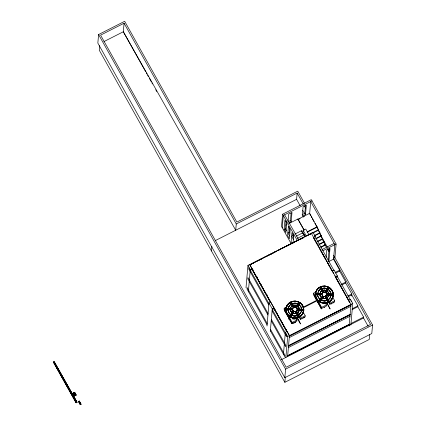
<?xml version="1.0" encoding="UTF-8"?>
<svg xmlns="http://www.w3.org/2000/svg" width="426" height="426" viewBox="0 0 426 426"><rect width="100%" height="100%" fill="white"/><g stroke="black" fill="none" stroke-linecap="round" stroke-linejoin="round"><path stroke-width="0.64" d="M76.994 402.357L54.171 361.621L53.649 361.887L53.452 362.228L76.126 402.799L77.005 402.272L54.155 361.791L77.005 402.272M304.553 203.33L297.753 191.162L236.872 222.068L124.68 21.3L98.587 34.543L97.842 43.074L284.829 377.686L371.797 333.537L372.548 325.006L333.627 255.366M99.673 45.63L99.274 50.209L284.856 382.308L369.22 339.485L369.677 334.256M73.512 392.98L74.912 395.493L74.337 395.962L72.953 393.225L74.694 392.341L76.078 395.078C73.544 395.488 73.773 388.885 76.078 395.078M74.337 395.962L76.094 394.849M75.903 395.168L74.481 395.711M75.966 394.955L74.832 393.091M76.126 402.799L53.463 362.143M76.132 402.714L76.323 402.458L53.649 361.887M76.829 402.362L76.323 402.458M78.464 401.532L79.332 401.09L81.046 404.258L80.179 404.7L78.464 401.532L79.172 401.01L80.881 404.263M80.179 404.7L80.376 404.354L78.65 401.276M333.361 257.879L370.54 324.415L286.176 367.239L100.589 35.14L124.072 23.217L123.327 31.748L145.703 71.786M211.466 250.978L211.866 246.398M235.695 230.546L236.265 223.985L124.072 23.217M246.01 287.678L247.964 265.382L249.7 264.498L252.038 268.678L251.926 269.993M314.952 223.293L318.541 229.72L249.679 264.754L311.268 233.352M250.222 264.652L249.801 264.732M248.347 291.863L250.302 269.562L247.964 265.382M252.485 263.508L252.064 263.587M252.591 269.892L253.039 269.53M253.539 262.97L253.119 263.05M253.683 262.725L253.486 263.039M254.322 262.437L254.748 262.357M257.533 260.941L257.112 261.021M256.692 277.299L257.235 277.204M256.803 277.422L257.251 277.06M259.269 260.062L258.848 260.142M260.323 259.53L259.903 259.604M260.462 259.28L259.887 259.748M260.984 259.013L261.532 258.917M261.133 259.237L261.543 258.774M262.15 258.603L262.586 258.38M260.898 284.829L261.442 284.733M263.886 257.719L264.317 257.501M266.053 256.617L265.632 256.697M267.107 256.085L266.671 256.303L268.316 255.472M267.879 255.691L268.327 255.328M268.934 255.158L269.37 254.934M269.509 254.689L269.317 255.004M266.511 294.867L267.065 294.627M270.67 254.274L271.101 254.056M271.575 253.853L270.18 254.647M272.4 253.395L272.837 253.177M266.99 325.975L268.998 303.024L270.739 302.14L274.009 307.998L273.897 309.308M273.891 252.639L273.455 252.863L274.03 252.394M274.552 252.128L275.111 251.883L274.701 252.352M270.718 302.396L251.904 268.998M275.718 251.713L276.149 251.494M270.318 331.178L272.273 308.882L268.998 303.024M277.885 250.61L277.464 250.69M333.611 258.326L334.916 257.666L336.109 244.013L311.31 199.64L282.608 214.209L281.538 226.435L291.219 243.757M274.924 309.926L275.468 309.824M282.241 227.692L283.311 215.46L312.013 200.891M281.884 248.582L281.458 248.662M276.474 312.663L276.884 312.194M284.115 229.406L284.941 220.018L286.693 223.155L285.873 232.543L284.115 229.406L285.42 228.741L286.08 221.232M282.88 248.172L283.077 247.799M282.933 248.049L282.513 248.129M285.319 246.878L285.857 246.446M288.072 221.579L288.732 214.07L291.991 212.414L291.171 221.797L288.998 222.899M286.932 246.02L286.506 246.1M289.76 233.219L289.179 232.175L289.52 228.251M291.171 221.797L290.468 220.546L291.128 213.037M288.663 245.142L288.242 245.222M289.659 244.758L289.733 244.465L289.297 244.684M287.188 306.693L284.222 308.2L284.121 309.335L292.071 323.558L296.853 321.129L296.954 319.99L296.331 318.877M289.861 244.359L289.286 244.828M290.383 244.093L290.926 243.991M290.532 244.316L290.937 243.853M285.058 311.401L284.632 311.481M291.544 243.677L291.98 243.459M293.807 237.17L292.934 235.605L293.04 234.369M296.576 199.64L297.146 193.079L236.265 223.985M293.051 243.193L293.706 235.706L291.948 232.569L291.128 241.952L292.007 243.523M283.407 354.602L285.361 332.301L287.097 331.417L289.435 335.603L287.603 356.589M293.28 242.799L293.716 242.575M286.144 330.001L286.687 329.905M286.251 330.123L286.698 329.761M292.758 308.648L292.63 308.68A15.373 4.436 1.8 0 0 288.386 308.701L286.32 308.839L288.173 308.712M290.383 315.325L289.888 316.3L290.883 314.771L288.871 312.663L288.184 309.798M294.366 242.287L294.898 241.851M295.447 241.696L295.026 241.776M285.862 357.473L287.699 336.487L285.361 332.301M297.896 219.741L297.96 218.975L288.78 223.639M290.394 309.91L292.71 309.867M296.443 241.313L296.517 241.02L296.07 241.382L296.645 240.914M291.166 304.105L290.282 302.668L291.821 304.995A15.272 2.407 63.1 0 1 293.333 307.599M284.829 377.686L285.574 369.156L98.587 34.543M297.167 240.647L297.71 240.552M284.856 382.308L285.313 377.079M297.273 240.77L297.721 240.408M290.883 314.771L293.296 310.73L292.598 309.697A15.373 4.436 1.8 0 0 288.354 309.718L286.277 309.888L288.125 309.958M290.665 321.438L290.244 321.518M292.188 303.711L295.058 303.03L297.928 303.802M288.519 347.483L288.642 346.061L350.092 314.867M288.679 345.608L350.119 314.553M292.236 306.012L291.065 307.125L290.575 308.27M298.328 240.237L298.775 239.87L284.616 214.8M292.726 309.739L292.918 310.384M298.908 239.763L298.711 240.083M293.828 305.362C292.071 305.596 296.421 304.425 296.688 305.612M292.747 308.775L293.365 307.657L292.997 308.147M292.071 323.558L292.172 322.418L287.72 314.457M293.381 307.828L293.29 307.604A15.315 2.412 63.1 0 0 291.767 304.995L291.267 304.185M294.196 311.268L295.378 311.486L294.196 311.268L291.815 315.229M290.463 310.341L292.092 312.684L293.184 310.783A15.421 2.023 -59 0 0 290.937 314.393L290.436 315.357M300.064 239.353L300.5 239.135M295.495 307.38L294.318 307.077A15.315 2.412 63.1 0 0 292.8 304.473L291.315 302.146L293.237 305.57M293.12 323.414L292.699 323.494M295.037 234.012L301.496 230.732L302.577 233.224M293.764 323.132L295.527 322.019M293.892 323.025L294.339 322.658M297.236 304.633A15.357 2.013 -59 0 0 295.564 307.125L295.532 307.396L298.844 302.412L297.279 304.681A15.315 2.008 -59 0 0 295.607 307.167M301.8 238.475L302.231 238.251M308.957 234.742L305.762 229.023L303.152 230.349L302.897 233.24L301.496 230.732M299.201 308.445L299.265 309.047L297.007 308.967L296.443 307.806L296.847 308.371M305.522 214.512L306.342 205.13L303.083 206.786L302.258 216.168L305.522 214.512L304.819 213.261L305.533 205.124M296.789 310.4L296.363 311.012L297.401 312.876L297.95 312.546M297.934 316.135L298.402 317.114L295.468 311.417A15.272 2.407 63.1 0 1 296.965 314.207L297.454 315.165M296.97 310.016L297.108 309.888A15.421 4.452 1.8 0 1 301.336 310.213L303.36 310.501L301.475 310.272L301.267 311.55M303.285 237.719L302.854 237.937L303.429 237.468M298.828 307.487L297.625 306.108L299.19 308.573M298.141 306.566L297.694 306.081M303.93 237.431L303.424 237.527M298.189 314.436L296.347 310.836M304.345 235.269L304.388 234.785L297.343 238.363M299.744 305.149L298.802 304.404L299.734 305.277M298.86 304.505L300.767 306.518L301.379 308.222M296.778 310.527L296.453 310.9A15.315 2.412 63.1 0 1 297.955 313.701L299.334 316.63C296.762 314.404 301.294 313.765 301.278 311.417M298.53 314.91L299.393 316.603L297.955 313.701A15.272 2.407 63.1 0 0 296.405 310.937M305.548 236.568L305.128 236.648M299.265 310.224L296.975 309.979M307.284 235.69L306.858 235.77M302.993 311.816L305.213 315.799L305.117 316.933L300.33 319.362L300.431 318.227L299.808 317.109M302.375 309.297L303.376 309.446L301.512 309.255M301.56 309.185L303.397 309.382L301.358 309.164M302.167 318.824L301.746 318.904M309.542 234.54L309.122 234.619M310.714 233.991L310.208 234.082M303.876 229.891L297.939 219.262L309.681 213.298L317.141 227.207L307.157 232.276M318.541 229.72L318.456 230.684L321.263 235.706L321.177 236.67M316.076 291.938L313.701 293.141L313.605 294.281L321.55 308.504L326.332 306.076L326.433 304.936L325.496 303.264M319.82 233.677L319.899 232.713L317.098 227.692M315.948 298.94L321.571 308.839M317.642 293.78L321.657 293.738M317.721 296.022L317.663 294.739L322.189 294.771L322.397 295.325M322.535 239.668L322.62 238.698L317.338 241.382M317.258 301.502L319.873 305.969M323.898 242.66L323.984 241.691L321.46 237.175M319.873 294.851L322.147 294.643L322.407 295.197M320.634 289.174L321.784 290.99L320.533 292.199M318.605 291.176L320.714 289.078M317.732 295.894L318.392 297.604L320.293 299.707L319.319 301.209L320.416 299.34A15.421 2.023 -59 0 1 322.663 295.724L322.695 295.793A15.315 2.008 -59 0 0 321.023 298.45L319.367 301.246L322.764 295.798L322.349 295.335M322.817 240.168L325.299 245.168L321.188 247.256M321.715 290.958L320.501 292.023L319.953 293.807M321.784 290.99L321.236 291.283M321.284 300.303L322.466 298.301L323.036 298.551M321.492 297.753L322.775 295.671L322.36 295.202M322.796 292.742L322.221 293.759L322.812 292.54A15.272 2.407 63.1 0 0 321.3 289.941L320.251 288.354M322.141 294.803L322.077 294.638A15.373 4.436 1.8 0 0 317.833 294.659L315.778 294.803L317.652 294.867M321.55 308.504L321.651 307.364L313.701 293.141M321.3 300.176L323.712 296.23M326.119 257.24L326.742 250.126L330.006 248.47L328.931 260.76L328.228 259.503L329.192 248.512M324.404 292.231L323.835 292.087L325.043 292.066A15.357 2.013 -59 0 1 326.721 289.573M323.638 296.384L324.947 296.358A15.272 2.407 63.1 0 1 326.449 299.153L326.934 300.112M323.052 298.424L322.477 298.168L323.685 296.389L324.852 296.267M325.911 292.88L326.039 292.662A15.357 2.013 -59 0 1 327.711 290.17L329.314 287.955L327.163 291.15M326.486 293.871L325.997 292.726L326.545 293.892L329.862 294.158M326.183 290.431L324.99 292.257L323.824 292.215C318.967 288.109 330.4 291.421 324.468 290.133M330.943 295.34L332.839 295.442L330.805 295.122A15.421 4.452 1.8 0 0 326.588 294.835L325.842 295.953L326.88 297.817L328.132 296.613L327.381 297.598M326.268 295.346L325.895 295.777M325.911 298.466L324.868 296.299M328.744 295.17L326.454 294.925L331.002 295.25L330.746 296.491M326.343 293.184L326.54 293.913L331.039 294.132M322.791 288.2L324.537 288.045L327.36 288.727M327.413 301.075L327.882 302.055L327.003 300.33L325.863 300.74M330.283 291.549L328.281 289.35L330.235 291.592M325.885 295.884A15.272 2.407 63.1 0 1 327.381 298.679L328.813 301.571L325.826 295.782M333.499 259.578L334.804 244.678L310.708 201.557L309.638 213.783L310.575 215.46M332.786 297.327L334.698 300.74L334.596 301.88L329.815 304.308L329.91 303.168L329.287 302.055M330.991 295.378L330.038 297.891M331.561 303.903L331.14 303.978M337.211 277.166L337.328 275.856L334.053 269.999L332.317 270.883M351.647 295.963L351.817 293.977L345.672 282.976L345.752 282.065L339.607 271.064L339.687 270.153L333.537 259.152L328.377 261.772M349.118 325.986L351.013 304.345L352.755 303.461L350.417 299.281L348.676 300.165M350.859 325.102L352.755 303.461M368.218 326.38L363.532 317.993L363.612 317.082L357.813 306.709L357.888 305.884L351.743 294.883L348.303 296.629M288.205 308.909L289.126 306.235L290.202 304.883M290.431 308.791L291.022 307.082M290.473 308.861L290.585 308.136M299.121 310.783L299.233 310.059L301.523 310.304M299.276 310.096L298.685 311.805L297.391 313.003M317.684 293.855L318.573 291.006L319.692 289.701M320.017 293.051L319.91 293.732L322.178 293.684L322.477 293.088M322.232 293.631L322.109 293.626A15.373 4.436 1.8 0 0 317.865 293.647L315.799 293.786M328.169 296.752L328.712 295.005M328.654 295.724L328.76 295.037M289.089 306.06L288.162 308.839L286.315 308.77L289.43 308.594A15.357 4.43 1.8 0 1 292.63 308.61L292.95 308.099M288.354 307.726L289.137 306.102L291.214 304.073M296.741 310.389L296.981 309.888L296.73 310.517M298.642 311.795L299.185 310.65M300.548 313.073L301.331 311.417M317.881 292.705L318.616 291.049M326.209 295.463L326.513 294.829M328.121 296.741L328.664 295.596M330.028 298.019L330.81 296.363M297.401 318.302L300.559 323.973L297.577 318.137M330.049 308.887L327.056 303.083M296.384 315.954L294.627 316.113L291.783 315.315L290.793 316.843L292.444 314.047A15.315 2.008 -59 0 1 294.132 311.369M290.83 316.859L291.927 314.99A15.421 2.023 -59 0 1 294.18 311.379L295.399 311.438A15.315 2.412 63.1 0 1 296.927 314.223L297.891 316.151M290.985 314.425L291.544 313.504A15.315 2.008 -59 0 1 293.232 310.826L292.87 310.389M321.369 299.915L321.923 298.993A15.315 2.008 -59 0 1 323.611 296.31L324.271 296.448M289.84 316.262L290.814 314.766L289.898 314.047M296.432 307.939L297.625 306.108M293.546 313.637L296.432 313.525L294.717 313.696L293.019 313.275L294.206 311.443M298.802 304.404L296.517 307.78L297.06 308.951M297.683 306.209L299.835 303.008L299.254 303.717M325.011 292.342L328.324 287.358L326.758 289.627A15.315 2.008 -59 0 0 325.086 292.114M327.365 288.94L328.361 287.412L327.301 288.855M326.209 292.422L327.104 291.054L327.621 291.512M325.986 292.854L328.281 289.35M330.113 308.877L326.88 303.248M298.775 304.452L298.232 305.224A15.315 2.008 -59 0 0 296.512 307.71A15.357 2.013 -59 0 1 298.232 305.224L299.313 303.711M297.822 303.914L298.876 302.471L295.511 307.316L294.345 307.274L293.274 305.362M329.261 287.949L327.658 290.17A15.315 2.008 -59 0 0 325.991 292.651M297.902 312.652L298.701 311.678M318.557 291.134L320.693 289.02M298.445 315.043L300.607 312.956M299.473 314.388L300.596 313.083M320.49 292.151L321.284 291.214M322.418 293.173L322.871 292.646M325.885 295.905L326.257 295.474M327.418 297.62L326.87 297.95L327.94 299.856L330.086 297.896M328.915 299.313L330.075 298.024M290.244 304.814L291.235 304.137M290.234 304.941L291.224 304.265M291.757 306.342L292.316 305.916L290.335 302.668L290.825 303.413M298.488 314.942L299.489 314.255M327.94 299.856L328.925 299.18M327.929 299.984L328.957 299.329M103.955 41.583L123.327 31.748L235.722 230.242M215.173 240.669L296.602 199.336L300.154 205.699M288.295 221.648L290.468 220.546M302.103 214.64L304.819 213.261M285.91 225.093L287.055 224.513M298.961 219.204L300.149 218.602M303.179 217.063L304.35 216.467M289.179 232.175L287.875 232.836L289.627 235.972M292.934 235.605L291.629 236.265L293.381 239.401M296.485 236.036L302.939 232.761L305.186 236.776M307.199 231.792L317.184 226.728M251.292 263.976L250.845 264.338L251.276 264.12M251.415 263.928L251.936 263.662M253.023 263.098L252.575 263.46L253.012 263.241M254.849 262.171L255.286 261.947L254.839 262.31M255.935 261.633L256.457 261.367M256.585 261.287L257.022 261.069L256.574 261.431M258.076 260.531L257.629 260.898L258.06 260.675M258.199 260.483L258.88 260.302M259.807 259.652L259.359 260.014L259.796 259.796M260.462 259.338L260.984 259.072M261.633 258.726L262.07 258.507L261.623 258.87M262.72 258.188L263.241 257.922M264.86 257.091L264.413 257.453L264.844 257.229M264.983 257.043L265.505 256.777M266.591 256.207L266.144 256.574L266.58 256.351M269.504 254.743L270.025 254.482M271.644 253.646L271.197 254.008L271.628 253.79M271.767 253.598L272.289 253.332M273.375 252.767L272.928 253.129L273.364 252.906M274.024 252.448L274.546 252.187M278.551 250.153L279.073 249.886M279.2 249.812L279.632 249.588L279.184 249.95M280.686 249.056L280.239 249.418L280.675 249.199M280.809 249.008L281.33 248.741M282.422 248.177L281.975 248.539L282.406 248.315M284.248 247.245L284.68 247.027L284.233 247.389M287.47 245.61L287.023 245.972L287.459 245.754M287.593 245.562L288.114 245.296M289.206 244.732L288.759 245.094L289.19 244.875M289.856 244.412L290.378 244.151M292.119 243.267L292.641 243.001M294.254 242.165L293.807 242.532L294.244 242.309M295.99 241.286L295.543 241.648L295.974 241.43M296.64 240.972L297.162 240.706M298.903 239.822L299.425 239.556M301.038 238.725L300.591 239.087L301.028 238.864M301.161 238.677L301.683 238.411M307.945 235.232L308.467 234.966M308.594 234.886L309.031 234.667L308.584 235.03M310.085 234.135L309.638 234.497L310.069 234.273M283.711 247.655L284.142 247.437M299.574 239.726L303.53 237.719M312.631 233.182L318.499 230.205M314.617 235.392L319.899 232.713M314.574 235.876L319.857 233.198M250.302 269.562L252.038 268.678M313.616 237.426L315.357 236.542L313.019 232.356L311.278 233.24L351.003 304.457L289.424 335.715L249.695 264.61M315.98 238.39L321.263 235.706M315.938 238.869L321.22 236.19M317.295 241.861L322.578 239.183M318.696 244.375L323.984 241.691M319.244 244.561L323.941 242.176M320.645 247.069L325.342 244.684M322.067 249.535L334.101 243.422M322.764 250.786L336.109 244.013M262.411 287.459L262.847 287.241M73.064 393.347L73.501 393.123M73.591 393.076C75.977 392.271 75.759 399.316 73.602 392.937M74.491 392.74L73.075 393.203L74.593 395.887L73.197 393.32M335.097 272.48L339.687 270.153M335.592 273.103L339.607 271.064M80.376 404.354L80.897 404.093M272.273 308.882L274.009 307.998M335.587 276.74L337.328 275.856M335.539 277.31L337.275 276.426L350.156 299.478M341.167 284.392L345.752 282.065M341.663 285.01L345.672 282.976M302.902 307.327L317.721 299.808M303.179 307.849L317.998 300.33A8.749 8.376 5 0 0 332.695 297.066A8.749 8.376 5 0 0 322.301 286.426A8.749 8.376 5 0 0 317.95 300.298M288.839 319.01L289.275 318.786L288.828 319.154M321.651 307.364L326.433 304.936M329.91 303.168L334.698 300.74M292.172 322.418L296.954 319.99M300.431 318.227L305.213 315.799M303.408 318.014L304.569 317.429M332.807 303.094L333.968 302.503M294.435 322.615L294.867 322.391M294.962 322.344L295.394 322.125M324.356 307.423L324.793 307.205M347.808 296.011L351.817 293.977M287.699 336.487L289.435 335.603M289.414 335.858L350.992 304.601M289.387 336.173L350.965 304.915M289.265 337.594L350.838 306.337M352.153 308.797L357.888 305.884M352.084 309.617L357.813 306.709M288.556 345.672L350.135 314.415M288.391 347.547L349.97 316.289M287.683 355.625L349.261 324.367M351.003 323.483L363.612 317.082M287.672 355.769L349.251 324.511M287.646 356.077L349.224 324.82M281.543 359.613L363.532 317.993M285.574 369.156L372.548 325.006M321.651 288.604L324.537 287.976L327.408 288.748M322.77 288.258L321.667 288.652L323.835 292.284M292.172 303.663L295.058 303.099L297.896 303.866M293.264 305.49C293.807 304.457 297.827 305.895 296.134 305.442M325.949 298.296L323.036 298.45M325.922 298.338L324.197 298.61M325.347 298.631L325.933 298.424C329.17 301.587 324.101 301.091 322.36 300.772M326.992 300.463L324.106 301.022M295.868 313.685L296.453 313.477M296.384 315.794L297.524 315.389M297.513 315.517C295.809 316.529 289.414 316.39 292.987 313.355L293.557 313.605M323.355 288.21L324.527 288.104M323.297 290.239L324.479 290.074L326.199 290.511M323.307 290.308L324.468 290.202M325.363 298.663L322.487 298.344M293.29 303.317L294.462 303.211M293.301 303.387L294.462 303.28M325.874 300.772L324.117 300.926L321.247 300.154M294.355 307.146L295.522 307.183M295.878 313.557L292.997 313.227M292.476 318.818L296.331 318.957M315.794 293.716L318.909 293.541A15.357 4.43 1.8 0 1 322.115 293.557L322.189 293.557M315.757 294.835L318.872 294.654M288.338 309.75L289.392 309.713M326.55 293.711L326.625 293.716A15.357 4.43 1.8 0 1 329.809 293.929L330.853 294.041M331.588 294.281L332.876 294.323L329.799 293.993A15.315 4.42 1.8 0 0 326.62 293.786L326.497 293.743M331.609 294.35L332.866 294.393L331.854 294.238M297.018 308.834C300.399 309.99 299.409 308.216 298.152 306.438M288.136 309.83L290.452 309.75L290.516 310.346M286.288 309.856L288.173 309.926M301.464 310.4L303.349 310.463L302.343 310.309M330.805 295.122L329.767 295.01A15.315 4.42 1.8 0 0 326.588 294.803M301.374 309.095L300.319 309.052A15.315 4.42 1.8 0 0 297.14 308.839M301.32 310.176L300.287 310.064A15.315 4.42 1.8 0 0 297.108 309.856M331.822 295.255L332.828 295.41M324.42 292.103L325.043 292.279M324.117 300.894L321.273 300.128M295.628 303.253L296.794 303.44M295.623 303.323L296.778 303.509M292.891 315.703C294.893 317.013 297.907 313.829 298.36 317.125M292.492 318.765L294.398 319.074M326.268 288.322L327.381 288.812M322.375 300.74L321.263 300.255L320.272 301.784L321.406 299.931A15.421 2.023 -59 0 1 323.659 296.32M291.767 315.208L292.907 315.671M331.939 299.222L331.987 299.249A9.053 8.664 5 0 1 324.032 303.285L324.032 303.237A8.999 8.616 5 0 0 331.939 299.222A8.962 8.579 5 0 0 327.653 286.693A8.962 8.579 5 0 0 315.56 292.832A8.962 8.579 5 0 0 324.074 303.216M287.156 305.112L287.199 305.138A8.962 8.579 5 0 1 299.574 302.439A8.962 8.579 5 0 1 302.465 314.276L302.508 314.303A9.015 8.632 5 0 0 299.6 302.396A9.015 8.632 5 0 0 287.193 305.091M328.781 294.052C329.117 292.284 325.672 289.648 328.26 292.476M321.087 297.247L321.571 297.63M321.05 297.263L321.502 297.62M321.561 297.758L319.931 295.415M319.393 298.86L320.373 299.59M320.363 299.718L318.36 297.481M293.253 310.831L292.88 310.261M291.57 312.317L292.082 312.812L290.894 314.644L289.914 313.914M292.012 312.806L290.867 311.528M329.266 290.042L330.911 293.136M327.589 291.437L328.308 292.433M320.363 296.342L321.076 297.375M319.431 298.844L317.785 295.9M299.776 305.224L300.756 306.645M290.878 311.401L291.597 312.428M288.881 312.535L289.952 313.898M320.799 289.132L319.761 287.614L320.703 289.211M311.198 216.578L311.827 217.697M312.45 218.82L314.015 221.616M297.146 193.079L303.291 204.07M304.26 205.806L305.554 208.122M319.766 233.56L327.541 247.463M328.419 249.045L329.154 250.355M324.777 244.231L326.38 247.096M327.658 249.386L328.936 251.681M302.742 210.327L304.681 213.799M314.553 235.759L334.005 270.569M350.8 300.628L351.445 301.784M313.52 237.543L333.547 273.385M334.836 275.697L349.698 302.29M313.786 238.384L317.349 244.764M317.998 245.924L318.648 247.085M319.298 248.246L319.947 249.407M320.592 250.568L321.241 251.729M321.891 252.89L325.459 259.269M326.103 260.43L326.753 261.591M327.402 262.751L328.052 263.912M328.696 265.073L329.346 266.234M329.996 267.39L331.939 270.872M335.858 277.885L339.08 283.647M339.724 284.802L341.657 288.258M342.302 289.408L342.946 290.564M343.59 291.714L344.235 292.87M344.874 294.02L345.518 295.175M346.162 296.326L349.384 302.087M297.96 218.975L304.217 230.162M303.152 230.349L306.39 236.142M304.388 234.785L305.506 236.792M303.179 233.746L303.738 234.747M282.608 214.209L297.417 240.706M322.716 290.516L320.794 287.087L322.28 289.414A15.315 2.412 63.1 0 1 323.797 292.023M327.999 299.984L328.872 301.549L327.434 298.642A15.315 2.412 63.1 0 0 325.933 295.841M321.641 288.732L320.746 287.14L322.237 289.467A15.272 2.407 63.1 0 1 323.749 292.066M328.568 302.077L329.815 304.308M321.726 290.83L322.86 292.774M285.42 228.741L286.591 230.833M285.175 229.055L285.798 230.178M314.558 296.288L315.677 298.301M313.621 294.835L315.666 298.44M315.868 298.85L316.71 300.351M320.075 306.374L321.476 308.887M320.064 306.518L321.183 308.525M292.199 303.578L294.318 307.354M297.46 312.998L298.264 314.431M292.161 303.791L291.267 302.194L292.753 304.521A15.272 2.407 63.1 0 1 294.27 307.119M299.084 317.13L300.33 319.362M292.247 305.884L293.354 307.785M297.492 318.275L299.089 321.135M284.222 308.2L286.448 312.183M284.227 309.755L287.593 315.778M291.799 323.307L287.875 316.278L291.789 323.446M285.617 312.407L287.582 315.922M146.352 72.947L146.997 74.108M147.646 75.269L148.296 76.43M149.27 78.171L151.214 81.648M151.864 82.809L152.513 83.97M155.751 89.774L156.725 91.515M251.926 268.769L270.861 302.62M273.907 308.11L287.151 331.811M273.78 308.147L286.964 331.737M251.883 269.062L270.691 302.71M286.842 331.614L273.961 308.568L272.219 309.446L286.714 335.379L286.586 336.801L272.097 310.873M268.95 303.594L248.848 267.624L248.725 269.046L268.822 305.016M268.076 313.547L247.975 277.576L247.852 278.998L267.954 314.968M271.351 319.404L285.841 345.337L285.718 346.759L271.224 320.826M267.209 323.499L247.107 287.529L246.984 288.95L267.081 324.921M270.478 329.357L284.973 355.289L284.845 356.711L270.356 330.778M79.332 401.09L81.046 404.258M74.779 393.161L75.897 395.253M78.64 401.446L80.36 404.524M72.953 393.225L74.502 395.956M53.633 362.057L76.307 402.629M327.376 301.097L326.407 299.169A15.315 2.412 63.1 0 0 324.905 296.368M328.27 292.342L328.67 293.519M320.395 296.464L319.931 294.691M300.815 306.475L301.565 309.239M298.791 307.402L299.244 308.546M290.915 311.523L290.404 309.782M288.253 310.948L288.913 312.657M330.922 293.008L331.045 294.18M330.869 293.035L330.981 294.329M328.68 293.392L328.734 294.116M319.883 294.723L319.985 295.42M317.61 294.723L317.775 296.027M301.39 308.094L301.502 309.382M288.13 309.777L288.295 311.087M321.247 289.941A15.315 2.412 63.1 0 1 322.77 292.545M324.069 303.269A9.015 8.632 5 0 1 315.506 292.822A9.015 8.632 5 0 1 327.674 286.645A9.015 8.632 5 0 1 331.987 299.249M302.46 314.276A8.999 8.616 5 0 1 290.074 316.971A8.999 8.616 5 0 1 287.172 305.08A9.053 8.664 5 0 0 290.047 317.013A9.053 8.664 5 0 0 302.508 314.303M263.369 257.847L263.806 257.623L263.369 257.847M268.417 255.28L268.854 255.062L268.417 255.28M270.153 254.402L270.59 254.184L270.153 254.402M275.201 251.841L275.638 251.617L275.201 251.841M285.979 246.366L286.416 246.148L285.979 246.366M288.445 226.297L287.625 235.679L289.376 238.816L290.197 229.433L288.445 226.297M291.033 243.805L291.464 243.581L291.033 243.805M292.763 242.921L293.2 242.703L292.763 242.921M297.817 240.36L298.248 240.142L297.817 240.36M299.547 239.481L299.984 239.258L299.547 239.481M302.338 238.065L302.774 237.841L302.338 238.065M317.828 300.41A8.919 8.541 5 0 0 332.86 297.114A8.919 8.541 5 0 0 322.264 286.272A8.919 8.541 5 0 0 317.828 300.41M317.988 300.266A8.696 8.323 5 0 0 332.642 297.05A8.696 8.323 5 0 0 322.312 286.48A8.696 8.323 5 0 0 317.988 300.266M288.349 315.469A8.919 8.541 5 0 0 303.376 312.167A8.919 8.541 5 0 0 292.784 301.326A8.919 8.541 5 0 0 288.349 315.469M288.508 315.32A8.696 8.323 5 0 0 303.163 312.104A8.749 8.376 5 0 0 292.822 301.486A8.749 8.376 5 0 0 288.471 315.357A8.749 8.376 5 0 0 303.216 312.12A8.696 8.323 5 0 0 292.832 301.533A8.696 8.323 5 0 0 288.508 315.32"/></g></svg>
